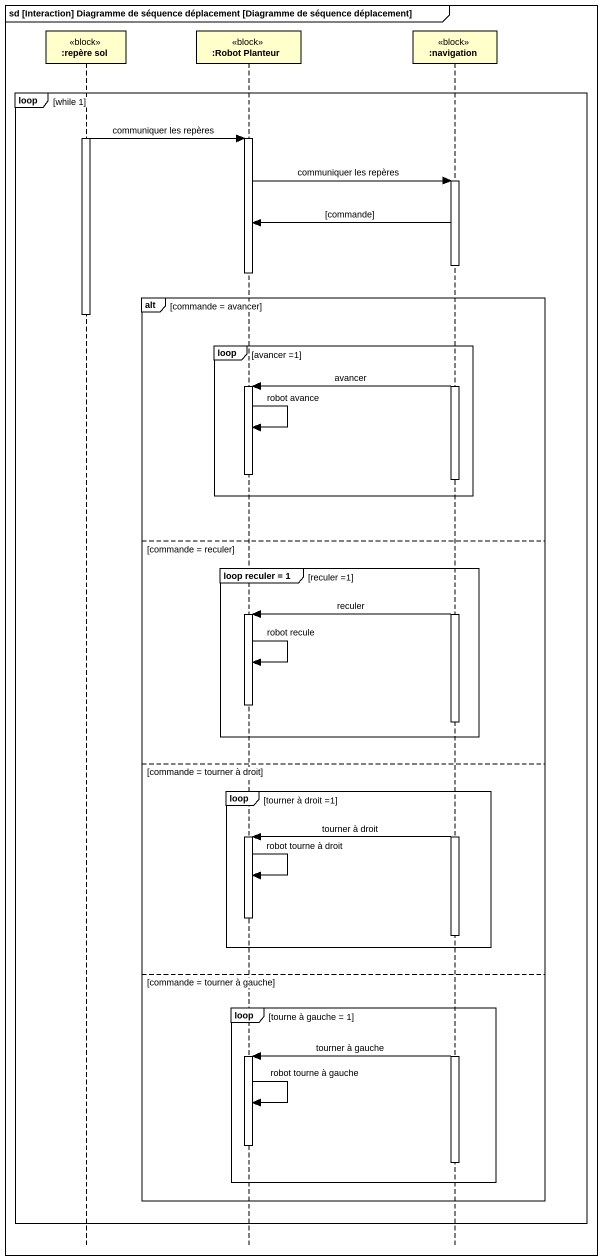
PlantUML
@startuml
mainframe sd [Interaction] Diagramme de séquence déplacement [Diagramme de séquence déplacement]
hide footbox
participant ":repère sol" as repère_sol <<block>>
participant ":Robot Planteur" as Robot_Planteur <<block>>
participant ":navigation" as navigation <<block>>

loop while 1
  activate repère_sol
  repère_sol -> Robot_Planteur : communiquer les repères
  activate Robot_Planteur
  Robot_Planteur -> navigation : communiquer les repères
  activate navigation
  navigation -> Robot_Planteur : [commande]
  deactivate Robot_Planteur
  alt commande = avancer
    deactivate repère_sol
    loop avancer =1
      navigation -> Robot_Planteur : avancer
      activate Robot_Planteur
      Robot_Planteur -> Robot_Planteur : robot avance
      deactivate Robot_Planteur
    end
  else commande = reculer
    group loop reculer = 1 [reculer =1]
      navigation -> Robot_Planteur : reculer
      activate Robot_Planteur
      Robot_Planteur -> Robot_Planteur : robot recule
      deactivate Robot_Planteur
    end
  else commande = tourner à droit
    loop tourner à droit =1
      navigation -> Robot_Planteur : tourner à droit
      activate Robot_Planteur
      Robot_Planteur -> Robot_Planteur : robot tourne à droit
      deactivate Robot_Planteur
    end
  else commande = tourner à gauche
    loop tourne à gauche = 1
      navigation -> Robot_Planteur : tourner à gauche
      activate Robot_Planteur
      Robot_Planteur -> Robot_Planteur : robot tourne à gauche
      deactivate Robot_Planteur
      deactivate navigation
    end
  end
end
@enduml
